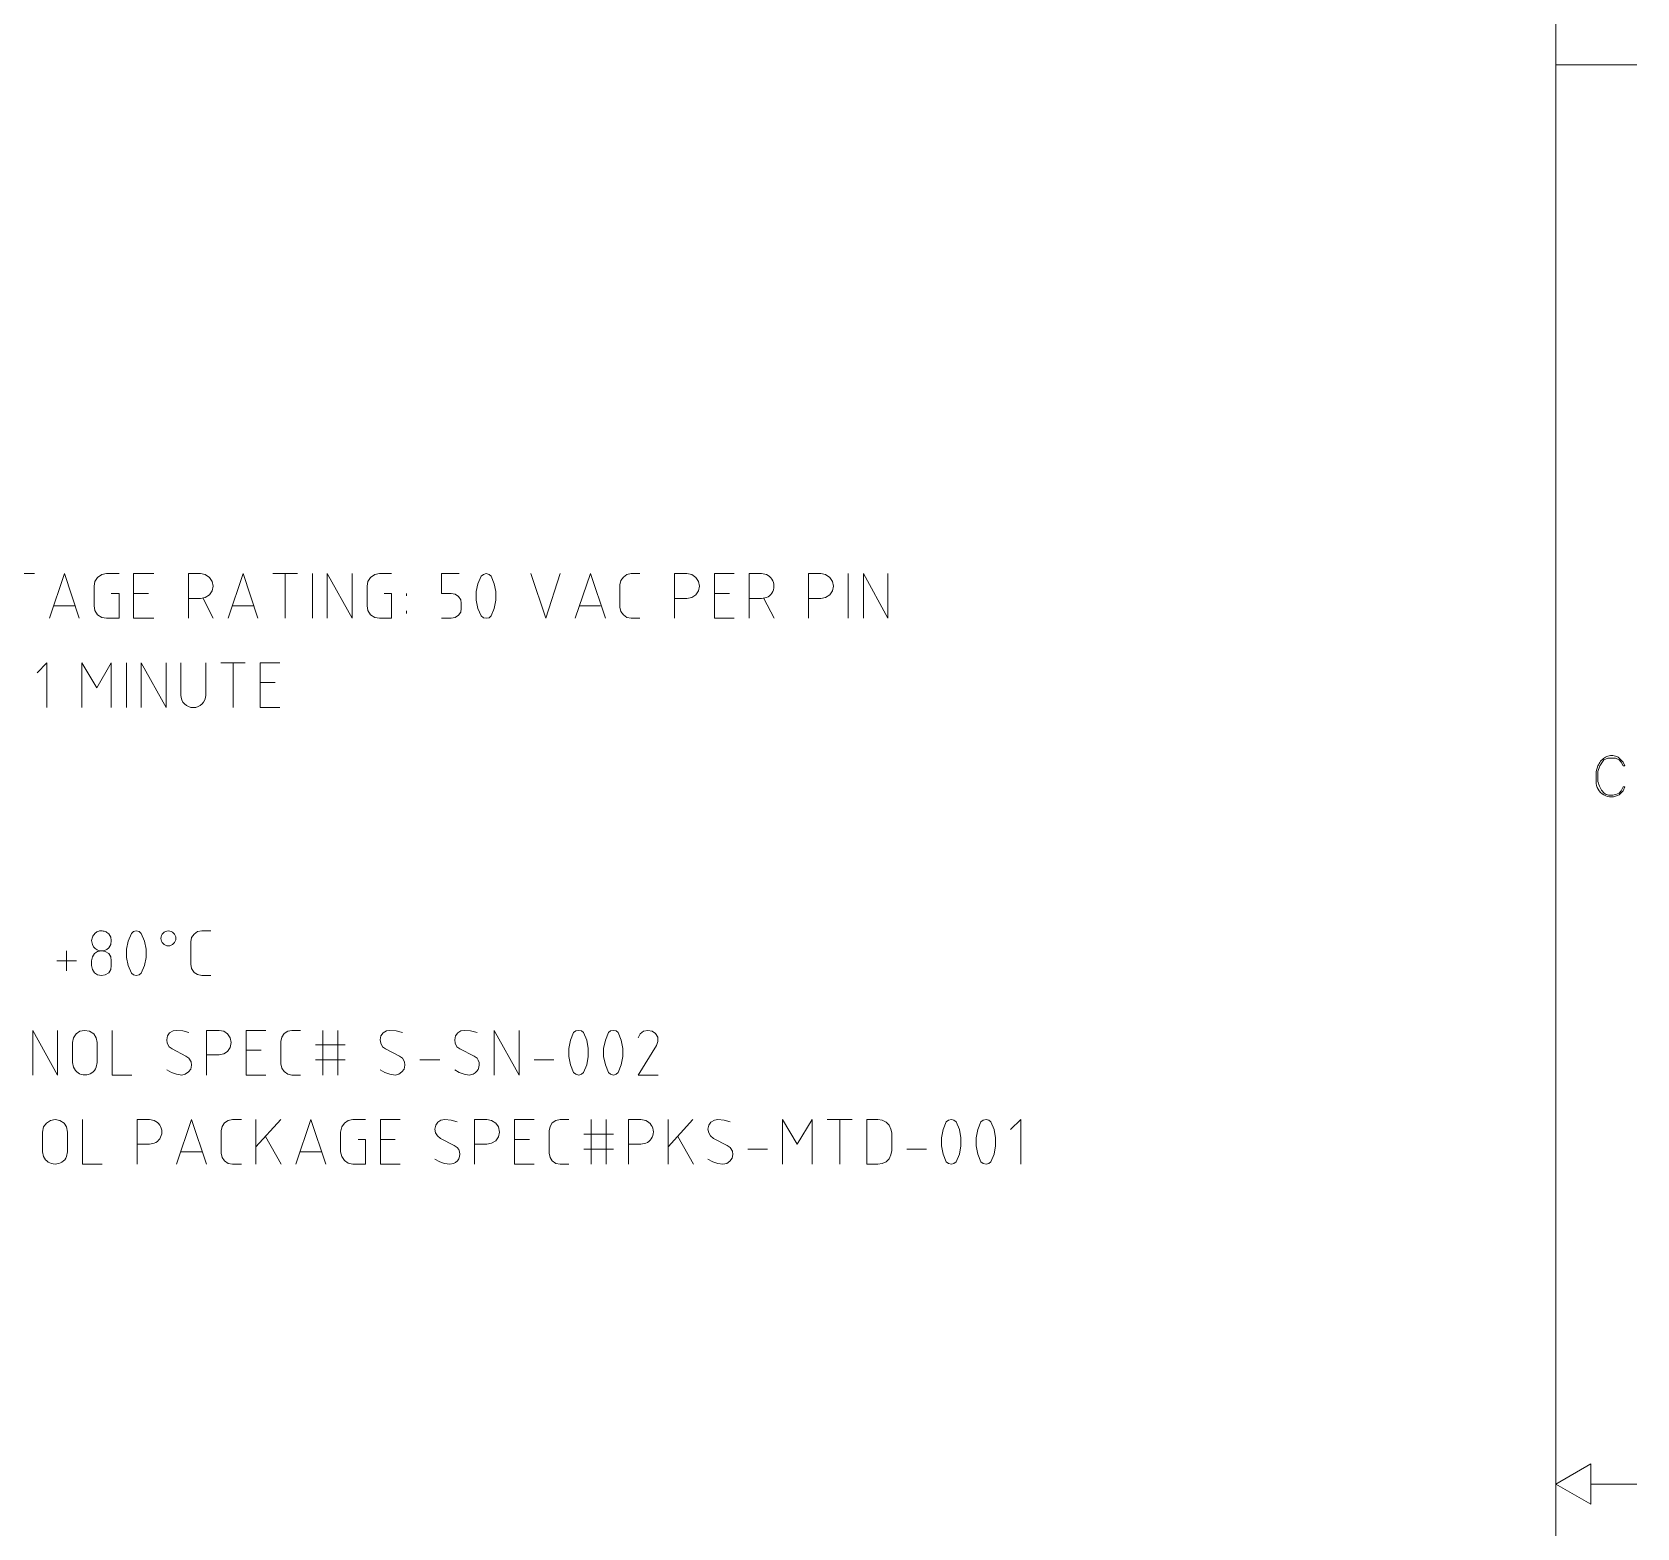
# Model space of a CAD drawing. Header units: inches. Extents: x 0 to 16.2, y 0 to 11.4.
# Drawn here: x 12.936 to 16.052, y 5.637 to 8.54 of the extents above; entities that cross this region are included whole.
import ezdxf

# ---------------------------------------------------------------- set-up
doc = ezdxf.new("R2010")
doc.units = ezdxf.units.IN
doc.header["$MEASUREMENT"] = 0
doc.layers.add('Color-7-Line_Weight-20', color=7, linetype='Continuous', lineweight=20)

msp = doc.modelspace()

# ---------------------------------------------------------------- linework, layer by layer
at = {"layer": 'Color-7-Line_Weight-20', "linetype": 'Continuous'}
for p, q in [((15.8942, 8.4767), (16.0517, 8.4767)), ((12.8925, 7.4892), (12.9408, 7.4892)), ((13.4033, 7.4892), (13.4517, 7.4892)), ((13.4275, 7.4025), (13.4275, 7.4892)), ((13.4808, 7.4025), (13.4808, 7.4892)), ((14.5208, 7.4025), (14.5208, 7.4892)), ((13.1625, 7.4508), (13.1333, 7.4508)), ((13.6633, 7.4458), (13.6633, 7.4508)), ((14.29, 7.4508), (14.2608, 7.4508)), ((13.0192, 7.4267), (12.9783, 7.4267)), ((13.2683, 7.4408), (13.2875, 7.4025)), ((13.3658, 7.4267), (13.325, 7.4267)), ((13.6633, 7.4117), (13.6633, 7.4167)), ((14.04, 7.4267), (13.9992, 7.4267)), ((14.3567, 7.4408), (14.3767, 7.4025)), ((13.1192, 7.2292), (13.1192, 7.3158)), ((13.225, 7.3158), (13.225, 7.2533)), ((13.2733, 7.2533), (13.2733, 7.3158)), ((13.3025, 7.3158), (13.35, 7.3158)), ((13.3267, 7.2292), (13.3267, 7.3158)), ((13.4083, 7.2775), (13.3792, 7.2775)), ((12.9842, 6.7375), (13.0225, 6.7375)), ((13.0033, 6.7183), (13.0033, 6.7567)), ((13.4867, 6.5742), (13.5442, 6.5742)), ((13.5008, 6.5158), (13.5008, 6.6025)), ((13.53, 6.6025), (13.53, 6.5158)), ((13.3808, 6.5642), (13.3517, 6.5642)), ((13.5442, 6.545), (13.4867, 6.545)), ((13.6892, 6.545), (13.7275, 6.545)), ((13.9108, 6.545), (13.9492, 6.545)), ((13.3708, 6.3425), (13.3708, 6.4292)), ((13.4192, 6.4292), (13.3708, 6.3767)), ((14.0217, 6.3425), (14.0217, 6.4292)), ((14.0508, 6.4292), (14.0508, 6.3425)), ((14.1708, 6.3425), (14.1708, 6.4292)), ((14.2192, 6.4292), (14.1708, 6.3767)), ((14.48, 6.4292), (14.5283, 6.4292)), ((14.5042, 6.3425), (14.5042, 6.4292)), ((13.3892, 6.3967), (13.42, 6.3425)), ((13.6408, 6.3908), (13.6125, 6.3908)), ((13.9017, 6.3908), (13.8725, 6.3908)), ((14.0075, 6.4008), (14.065, 6.4008)), ((14.19, 6.3967), (14.22, 6.3425)), ((13.2667, 6.3667), (13.225, 6.3667)), ((13.4983, 6.3667), (13.4567, 6.3667)), ((14.065, 6.3717), (14.0075, 6.3717)), ((14.3258, 6.3717), (14.3642, 6.3717)), ((14.6342, 6.3717), (14.6725, 6.3717)), ((15.9625, 5.7217), (16.0517, 5.7217))]:
    msp.add_line(p, q, dxfattribs=at)
for points in [[(15.8942, 0.2692), (15.8942, 11.1742), (0.25, 11.1742), (0.25, 0.2692)], [(13.8017, 7.4217), (13.7983, 7.4375), (13.7983, 7.4542), (13.8017, 7.4692), (13.8083, 7.4842), (13.8125, 7.4875), (13.8175, 7.4892), (13.8233, 7.4875), (13.8275, 7.4842), (13.8333, 7.4692), (13.8367, 7.4542), (13.8367, 7.4375), (13.8333, 7.4217), (13.8275, 7.4075), (13.8233, 7.4033), (13.8175, 7.4025), (13.8125, 7.4033), (13.8083, 7.4075)], [(13.1225, 6.7283), (13.1192, 6.7442), (13.1192, 6.76), (13.1225, 6.7758), (13.1292, 6.7908), (13.1333, 6.7942), (13.1383, 6.7958), (13.1442, 6.7942), (13.1483, 6.7908), (13.1542, 6.7758), (13.1575, 6.76), (13.1575, 6.7442), (13.1542, 6.7283), (13.1483, 6.7133), (13.1442, 6.71), (13.1383, 6.7092), (13.1333, 6.71), (13.1292, 6.7133)], [(13.0892, 6.7208), (13.085, 6.7142), (13.0783, 6.71), (13.0708, 6.7092), (13.0633, 6.71), (13.0575, 6.7142), (13.0533, 6.7208), (13.0517, 6.7283), (13.0517, 6.7375), (13.0533, 6.745), (13.0575, 6.7517), (13.0633, 6.7558), (13.0708, 6.7567), (13.0783, 6.7558), (13.085, 6.7517), (13.0892, 6.745), (13.09, 6.7375), (13.09, 6.7283)], [(13.9817, 6.5358), (13.9783, 6.5517), (13.9783, 6.5675), (13.9817, 6.5833), (13.9875, 6.5983), (13.9917, 6.6017), (13.9975, 6.6025), (14.0025, 6.6017), (14.0067, 6.5983), (14.0133, 6.5833), (14.0158, 6.5675), (14.0158, 6.5517), (14.0133, 6.5358), (14.0067, 6.5208), (14.0025, 6.5175), (13.9975, 6.5158), (13.9917, 6.5175), (13.9875, 6.5208)], [(14.0492, 6.5358), (14.0458, 6.5517), (14.0458, 6.5675), (14.0492, 6.5833), (14.055, 6.5983), (14.0592, 6.6017), (14.065, 6.6025), (14.07, 6.6017), (14.0742, 6.5983), (14.08, 6.5833), (14.0833, 6.5675), (14.0833, 6.5517), (14.08, 6.5358), (14.0742, 6.5208), (14.07, 6.5175), (14.065, 6.5158), (14.0592, 6.5175), (14.055, 6.5208)], [(14.5567, 6.3425), (14.5783, 6.3425), (14.5867, 6.3442), (14.5942, 6.3475), (14.6, 6.3533), (14.6033, 6.3608), (14.605, 6.3692), (14.605, 6.4033), (14.6033, 6.4108), (14.6, 6.4183), (14.5942, 6.4242), (14.5867, 6.4283), (14.5783, 6.4292), (14.5567, 6.4292)], [(14.705, 6.3625), (14.7017, 6.3783), (14.7017, 6.3942), (14.705, 6.41), (14.7108, 6.425), (14.715, 6.4283), (14.7208, 6.4292), (14.7258, 6.4283), (14.73, 6.425), (14.7367, 6.41), (14.7392, 6.3942), (14.7392, 6.3783), (14.7367, 6.3625), (14.73, 6.3475), (14.7258, 6.3442), (14.7208, 6.3425), (14.715, 6.3442), (14.7108, 6.3475)], [(14.7725, 6.3625), (14.7692, 6.3783), (14.7692, 6.3942), (14.7725, 6.41), (14.7783, 6.425), (14.7825, 6.4283), (14.7883, 6.4292), (14.7933, 6.4283), (14.7975, 6.425), (14.8042, 6.41), (14.8067, 6.3942), (14.8067, 6.3783), (14.8042, 6.3625), (14.7975, 6.3475), (14.7933, 6.3442), (14.7883, 6.3425), (14.7825, 6.3442), (14.7783, 6.3475)], [(15.8942, 5.7217), (15.9625, 5.7608), (15.9625, 5.6825)]]:
    msp.add_lwpolyline(points, close=True, dxfattribs=at)
for points in [[(12.97, 7.4025), (12.9992, 7.4892), (13.0275, 7.4025)], [(13.09, 7.4508), (13.105, 7.4508), (13.105, 7.4025), (13.0808, 7.4025), (13.0717, 7.4042), (13.0633, 7.4092), (13.0583, 7.4175), (13.0567, 7.4267), (13.0567, 7.465), (13.0583, 7.4742), (13.0633, 7.4817), (13.0717, 7.4875), (13.0808, 7.4892), (13.105, 7.4892)], [(13.1725, 7.4892), (13.1333, 7.4892), (13.1333, 7.4025), (13.1725, 7.4025)], [(13.24, 7.4025), (13.24, 7.4892), (13.2633, 7.4892), (13.2725, 7.4875), (13.2808, 7.4817), (13.2858, 7.4742), (13.2875, 7.465), (13.2858, 7.4558), (13.2808, 7.4483), (13.2725, 7.4425), (13.2633, 7.4408), (13.24, 7.4408)], [(13.3167, 7.4025), (13.3458, 7.4892), (13.3742, 7.4025)], [(13.5092, 7.4025), (13.5092, 7.4892), (13.5575, 7.4025), (13.5575, 7.4892)], [(13.62, 7.4508), (13.6342, 7.4508), (13.6342, 7.4025), (13.6108, 7.4025), (13.6017, 7.4042), (13.5933, 7.4092), (13.5883, 7.4175), (13.5867, 7.4267), (13.5867, 7.465), (13.5883, 7.4742), (13.5933, 7.4817), (13.6017, 7.4875), (13.6108, 7.4892), (13.6342, 7.4892)], [(13.765, 7.4892), (13.7308, 7.4892), (13.7308, 7.4508), (13.75, 7.4508), (13.7575, 7.4492), (13.7642, 7.445), (13.7683, 7.4383), (13.7692, 7.4317), (13.7692, 7.4217), (13.7683, 7.4142), (13.7642, 7.4083), (13.7575, 7.4042), (13.75, 7.4025), (13.7308, 7.4025)], [(13.9042, 7.4892), (13.9333, 7.4025), (13.9617, 7.4892)], [(13.9908, 7.4025), (14.02, 7.4892), (14.0492, 7.4025)], [(14.1158, 7.4025), (14.0992, 7.4025), (14.0908, 7.4042), (14.0842, 7.4092), (14.0792, 7.4158), (14.0775, 7.4242), (14.0775, 7.4675), (14.0792, 7.4758), (14.0842, 7.4825), (14.0908, 7.4875), (14.0992, 7.4892), (14.1158, 7.4892)], [(14.1833, 7.4025), (14.1833, 7.4892), (14.2075, 7.4892), (14.2167, 7.4875), (14.225, 7.4817), (14.23, 7.4742), (14.2317, 7.465), (14.23, 7.4558), (14.225, 7.4483), (14.2167, 7.4425), (14.2075, 7.4408), (14.1833, 7.4408)], [(14.2992, 7.4892), (14.2608, 7.4892), (14.2608, 7.4025), (14.2992, 7.4025)], [(14.3283, 7.4025), (14.3283, 7.4892), (14.3525, 7.4892), (14.3617, 7.4875)], [(14.4433, 7.4025), (14.4433, 7.4892), (14.4675, 7.4892), (14.4767, 7.4875), (14.485, 7.4817), (14.49, 7.4742), (14.4917, 7.465), (14.49, 7.4558), (14.485, 7.4483), (14.4767, 7.4425), (14.4675, 7.4408), (14.4433, 7.4408)], [(14.55, 7.4025), (14.55, 7.4892), (14.5975, 7.4025), (14.5975, 7.4892)], [(14.3283, 7.4408), (14.3525, 7.4408), (14.3617, 7.4425)], [(12.9458, 7.2967), (12.965, 7.3158), (12.965, 7.2292)], [(13.0325, 7.2292), (13.0325, 7.3158), (13.0617, 7.2675), (13.09, 7.3158), (13.09, 7.2292)], [(13.1483, 7.2292), (13.1483, 7.3158), (13.1967, 7.2292), (13.1967, 7.3158)], [(13.4175, 7.3158), (13.3792, 7.3158), (13.3792, 7.2292), (13.4175, 7.2292)], [(15.9725, 7.0858), (15.9725, 7.105), (15.9758, 7.1158), (15.9769, 7.1182), (15.9782, 7.1205), (15.9796, 7.1228), (15.9812, 7.1249), (15.9829, 7.1268), (15.9848, 7.1286), (15.9867, 7.1303), (15.9888, 7.1318), (15.9909, 7.1331), (15.9931, 7.1342), (15.9954, 7.1351), (15.9978, 7.1357), (16.0002, 7.1361), (16.0026, 7.1363), (16.0051, 7.1362), (16.0076, 7.1357), (16.0101, 7.135), (16.0126, 7.1339), (16.0151, 7.1326), (16.0175, 7.1308), (16.025, 7.1233), (16.0283, 7.1158), (16.025, 7.1158), (16.0208, 7.1233), (16.0175, 7.1275), (16.01, 7.1308), (15.995, 7.1308), (15.9875, 7.1275), (15.98, 7.1158), (15.9758, 7.105), (15.9758, 7.0858), (15.9768, 7.0826), (15.9779, 7.0795), (15.979, 7.0766), (15.9803, 7.0738), (15.9817, 7.0713), (15.9831, 7.069), (15.9847, 7.0668), (15.9864, 7.0649), (15.9882, 7.0633), (15.9901, 7.0619), (15.9922, 7.0607), (15.9944, 7.0598), (15.9968, 7.0592), (15.9992, 7.0588), (16.0019, 7.0588), (16.0047, 7.059), (16.0076, 7.0596), (16.0107, 7.0605), (16.014, 7.0617), (16.0175, 7.0633), (16.0208, 7.0675), (16.025, 7.075), (16.0283, 7.075), (16.025, 7.0675), (16.0175, 7.06)], [(13.0533, 6.7692), (13.0517, 6.7767), (13.0533, 6.7833), (13.0543, 6.7853), (13.0553, 6.7871), (13.0565, 6.7888), (13.0578, 6.7903), (13.0592, 6.7916), (13.0606, 6.7927), (13.0622, 6.7936), (13.0638, 6.7944), (13.0655, 6.795), (13.0672, 6.7955), (13.0689, 6.7957), (13.0707, 6.7958), (13.0726, 6.7957), (13.0744, 6.7954), (13.0762, 6.795), (13.078, 6.7943), (13.0798, 6.7935), (13.0816, 6.7925), (13.0833, 6.7914), (13.085, 6.79), (13.0892, 6.7833), (13.09, 6.7767), (13.0892, 6.7692), (13.085, 6.7625)], [(13.2833, 6.7958), (13.2658, 6.7958), (13.2575, 6.7942), (13.2508, 6.7892), (13.2458, 6.7825), (13.2442, 6.7742), (13.2442, 6.7308), (13.2458, 6.7225), (13.2508, 6.715), (13.2575, 6.7108), (13.2658, 6.7092), (13.2833, 6.7092)], [(12.9375, 6.5158), (12.9375, 6.6025), (12.9858, 6.5158), (12.9858, 6.6025)], [(13.0167, 6.5308), (13.015, 6.54), (13.015, 6.5792), (13.0167, 6.5883), (13.0217, 6.5958), (13.0292, 6.6008), (13.0383, 6.6025), (13.0475, 6.6008), (13.0558, 6.5958), (13.0608, 6.5883), (13.0625, 6.5792), (13.0625, 6.54), (13.0608, 6.5308)], [(13.13, 6.5158), (13.0917, 6.5158), (13.0917, 6.6025)], [(13.2408, 6.5983), (13.2292, 6.6017), (13.2167, 6.6025), (13.21, 6.6017), (13.2033, 6.5975), (13.1992, 6.5917), (13.1975, 6.5842), (13.1983, 6.5775), (13.2025, 6.5708), (13.2083, 6.5667), (13.235, 6.5525), (13.2408, 6.5483), (13.245, 6.5417), (13.2458, 6.535), (13.2442, 6.5275), (13.24, 6.5217), (13.2333, 6.5175), (13.2267, 6.5158), (13.2167, 6.5175), (13.2067, 6.5208), (13.1975, 6.5258)], [(13.275, 6.5158), (13.275, 6.6025), (13.2992, 6.6025), (13.3083, 6.6008), (13.3158, 6.5958), (13.3208, 6.5883), (13.3225, 6.5792), (13.3208, 6.5692), (13.3158, 6.5617), (13.3083, 6.5567), (13.2992, 6.555), (13.275, 6.555)], [(13.39, 6.6025), (13.3517, 6.6025), (13.3517, 6.5158), (13.39, 6.5158)], [(13.4575, 6.5158), (13.4408, 6.5158), (13.4325, 6.5175), (13.4258, 6.5225), (13.4208, 6.5292), (13.4192, 6.5375), (13.4192, 6.5808), (13.4208, 6.5892), (13.4258, 6.5967), (13.4325, 6.6008), (13.4408, 6.6025), (13.4575, 6.6025)], [(13.655, 6.5983), (13.6433, 6.6017), (13.6308, 6.6025), (13.6242, 6.6017), (13.6175, 6.5975), (13.6133, 6.5917), (13.6117, 6.5842), (13.6133, 6.5775), (13.6167, 6.5708), (13.6225, 6.5667), (13.6492, 6.5525), (13.655, 6.5483), (13.6592, 6.5417), (13.66, 6.535), (13.6583, 6.5275), (13.6542, 6.5217), (13.6483, 6.5175), (13.6408, 6.5158), (13.6308, 6.5175), (13.6208, 6.5208), (13.6117, 6.5258)], [(13.8, 6.5983), (13.7875, 6.6017), (13.7758, 6.6025), (13.7683, 6.6017), (13.7625, 6.5975), (13.7583, 6.5917), (13.7567, 6.5842), (13.7575, 6.5775), (13.7608, 6.5708), (13.7667, 6.5667), (13.7942, 6.5525), (13.8, 6.5483)], [(13.8333, 6.5158), (13.8333, 6.6025), (13.8817, 6.5158), (13.8817, 6.6025)], [(14.1517, 6.5158), (14.1125, 6.5158), (14.1483, 6.5733), (14.1508, 6.5808), (14.1508, 6.5892), (14.1467, 6.5967), (14.14, 6.6008), (14.1317, 6.6025), (14.1233, 6.6008), (14.1167, 6.5958), (14.1125, 6.5883)], [(13.7925, 6.5175), (13.785, 6.5158), (13.775, 6.5175), (13.765, 6.5208), (13.7567, 6.5258)], [(12.9583, 6.3575), (12.9567, 6.3667), (12.9567, 6.405), (12.9583, 6.415), (12.9642, 6.4225), (12.9717, 6.4275), (12.9808, 6.4292), (12.99, 6.4275), (12.9983, 6.4225), (13.0033, 6.415), (13.005, 6.405), (13.005, 6.3667), (13.0033, 6.3575)], [(13.0725, 6.3425), (13.0342, 6.3425), (13.0342, 6.4292)], [(13.14, 6.3425), (13.14, 6.4292), (13.1642, 6.4292), (13.1733, 6.4275)], [(13.2167, 6.3425), (13.2458, 6.4292), (13.275, 6.3425)], [(13.3425, 6.4292), (13.325, 6.4292), (13.3167, 6.4275), (13.31, 6.4233), (13.305, 6.4158), (13.3033, 6.4075), (13.3033, 6.3642), (13.305, 6.3558), (13.31, 6.3492), (13.3167, 6.3442), (13.325, 6.3425), (13.3425, 6.3425)], [(13.4483, 6.3425), (13.4775, 6.4292), (13.5067, 6.3425)], [(13.5692, 6.3908), (13.5833, 6.3908), (13.5833, 6.3425), (13.5592, 6.3425), (13.55, 6.345), (13.5425, 6.35), (13.5375, 6.3575), (13.535, 6.3667), (13.535, 6.405), (13.5375, 6.415), (13.5425, 6.4225), (13.55, 6.4275), (13.5592, 6.4292), (13.5833, 6.4292)], [(13.6508, 6.4292), (13.6125, 6.4292), (13.6125, 6.3425), (13.6508, 6.3425)], [(13.7617, 6.425), (13.75, 6.4283), (13.7375, 6.4292), (13.73, 6.4283), (13.7242, 6.4242), (13.72, 6.4183), (13.7183, 6.4108), (13.7192, 6.4033), (13.7233, 6.3975), (13.7292, 6.3925), (13.7558, 6.3792), (13.7617, 6.375)], [(13.795, 6.3425), (13.795, 6.4292), (13.8192, 6.4292), (13.8283, 6.4275), (13.8367, 6.4225), (13.8417, 6.415), (13.8433, 6.405), (13.8417, 6.3958), (13.8367, 6.3883), (13.8283, 6.3833), (13.8192, 6.3817), (13.795, 6.3817)], [(13.9108, 6.4292), (13.8725, 6.4292), (13.8725, 6.3425), (13.9108, 6.3425)], [(13.9783, 6.3425), (13.9617, 6.3425), (13.9533, 6.3442), (13.9458, 6.3492), (13.9417, 6.3558), (13.94, 6.3642), (13.94, 6.4075), (13.9417, 6.4158), (13.9458, 6.4233), (13.9533, 6.4275), (13.9617, 6.4292), (13.9783, 6.4292)], [(14.0942, 6.3425), (14.0942, 6.4292), (14.1183, 6.4292), (14.1275, 6.4275)], [(14.2917, 6.425), (14.28, 6.4283), (14.2675, 6.4292), (14.2608, 6.4283), (14.2542, 6.4242), (14.25, 6.4183), (14.2483, 6.4108), (14.25, 6.4033), (14.2533, 6.3975), (14.2592, 6.3925), (14.2858, 6.3792), (14.2917, 6.375), (14.2958, 6.3683), (14.2967, 6.3617), (14.295, 6.3542), (14.2908, 6.3483), (14.285, 6.3442), (14.2775, 6.3425), (14.2675, 6.3442), (14.2575, 6.3475), (14.2483, 6.3525)], [(14.3933, 6.3425), (14.3933, 6.4292), (14.4217, 6.3817), (14.4508, 6.4292), (14.4508, 6.3425)], [(14.8358, 6.41), (14.8558, 6.4292), (14.8558, 6.3425)], [(13.14, 6.3817), (13.1642, 6.3817), (13.1733, 6.3833)], [(14.0942, 6.3817), (14.1183, 6.3817), (14.1275, 6.3833)], [(13.7542, 6.3442), (13.7475, 6.3425), (13.7367, 6.3442), (13.7275, 6.3475), (13.7183, 6.3525)]]:
    msp.add_lwpolyline(points, dxfattribs=at)
msp.add_circle((13.2008, 6.7811), 0.0145, dxfattribs=at)
for centre, radius, start, end in [((14.352, 7.465), 0.0245, 293.3196, 66.6804), ((13.2492, 7.2533), 0.0242, 180.0119, 359.9881), ((16.0023, 7.0856), 0.0298, 179.6415, 300.6407), ((13.0712, 6.7756), 0.019, 199.9025, 316.3194), ((13.784, 6.5359), 0.0203, 294.7931, 37.8654), ((13.0388, 6.5401), 0.024, 202.8528, 337.1472), ((13.1642, 6.4054), 0.0239, 292.4077, 67.5923), ((14.1184, 6.4054), 0.0239, 292.4077, 67.5923), ((12.9808, 6.3675), 0.0246, 203.8928, 336.1072), ((13.7478, 6.362), 0.019, 289.6218, 43.0337)]:
    msp.add_arc(centre, radius, start, end, dxfattribs=at)

doc.saveas('drawing.dxf')
